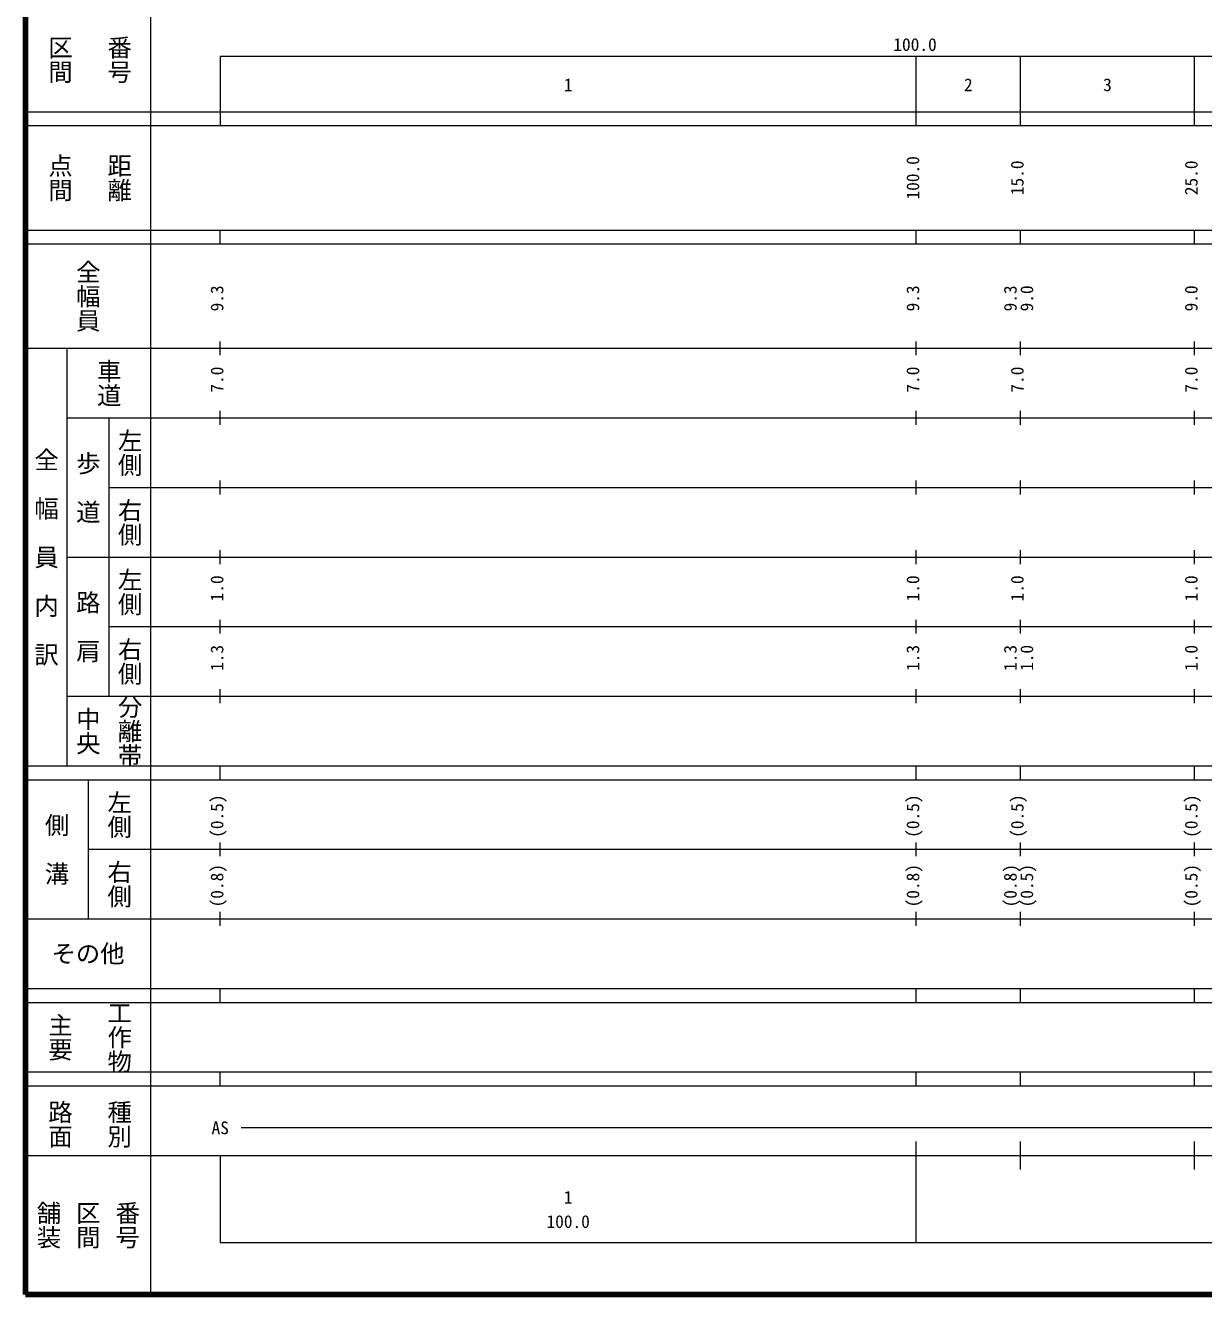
# Model space of a CAD drawing. Units: millimetres, scale not verified. Extents: x 40000 to 680000, y 20000 to 380000.
# Drawn here: x 40000 to 209316, y 20000 to 202409 of the extents above; entities that cross this region are included whole.
import ezdxf
from ezdxf.enums import TextEntityAlignment as Align

# ---------------------------------------------------------------- set-up
doc = ezdxf.new("R2010")
doc.units = ezdxf.units.MM
doc.header["$LTSCALE"] = 1000
doc.layers.add('M-TTL', color=2, linetype='Continuous', lineweight=140)
doc.layers.add('M-TTL-BAND', color=7, linetype='Continuous', lineweight=13)
doc.styles.add('@ＭＳ ゴシック', font='')
doc.styles.add('ＭＳ ゴシック', font='')
doc.styles.get('@ＭＳ ゴシック').set_extended_font_data('@MS Gothic')
doc.styles.get('ＭＳ ゴシック').set_extended_font_data('MS Gothic')

msp = doc.modelspace()

# ---------------------------------------------------------------- linework, layer by layer
at = {"layer": 'M-TTL'}
for p, q in [((40000, 379999.9), (40000, 20000)), ((40000, 20000), (679999.9, 20000))]:
    msp.add_line(p, q, dxfattribs=at)
at = {"layer": 'M-TTL-BAND'}
for p, q in [((58000, 369999.9), (58000, 20000)), ((68000, 197999.9), (578999.9, 197999.9)), ((68000, 197999.9), (68000, 187999.9)), ((168000, 188000), (168000, 198000)), ((183000, 188000), (183000, 198000)), ((208000, 188000), (208000, 198000)), ((40000, 189999.9), (578999.9, 189999.9)), ((40000, 187999.9), (578999.9, 187999.9)), ((40000, 172999.9), (578999.9, 172999.9)), ((68000, 170999.9), (68000, 172999.9)), ((168000, 171000), (168000, 173000)), ((183000, 171000), (183000, 173000)), ((208000, 171000), (208000, 173000)), ((40000, 170999.9), (578999.9, 170999.9)), ((68000, 154999.9), (68000, 156999.9)), ((168000, 155000), (168000, 157000)), ((183000, 155000), (183000, 157000)), ((208000, 155000), (208000, 157000)), ((40000, 155999.9), (578999.9, 155999.9)), ((46000, 95999.9), (46000, 155999.9)), ((46000, 145999.9), (578999.9, 145999.9)), ((52000, 145999.9), (52000, 105999.9)), ((68000, 144999.9), (68000, 146999.9)), ((168000, 145000), (168000, 147000)), ((183000, 145000), (183000, 147000)), ((208000, 145000), (208000, 147000)), ((68000, 134999.9), (68000, 136999.9)), ((168000, 135000), (168000, 137000)), ((183000, 135000), (183000, 137000)), ((208000, 135000), (208000, 137000)), ((52000, 135999.9), (578999.9, 135999.9)), ((46000, 125999.9), (578999.9, 125999.9)), ((68000, 124999.9), (68000, 126999.9)), ((168000, 125000), (168000, 127000)), ((183000, 125000), (183000, 127000)), ((208000, 125000), (208000, 127000)), ((68000, 114999.9), (68000, 116999.9)), ((168000, 115000), (168000, 117000)), ((183000, 115000), (183000, 117000)), ((208000, 115000), (208000, 117000)), ((52000, 115999.9), (578999.9, 115999.9)), ((46000, 105999.9), (578999.9, 105999.9)), ((68000, 104999.9), (68000, 106999.9)), ((168000, 105000), (168000, 107000)), ((183000, 105000), (183000, 107000)), ((208000, 105000), (208000, 107000)), ((40000, 95999.9), (578999.9, 95999.9)), ((68000, 93999.9), (68000, 95999.9)), ((168000, 94000), (168000, 96000)), ((183000, 94000), (183000, 96000)), ((208000, 94000), (208000, 96000)), ((40000, 93999.9), (578999.9, 93999.9)), ((49000, 93999.9), (49000, 74000)), ((49000, 83999.9), (578999.9, 83999.9)), ((68000, 82999.9), (68000, 84999.9)), ((168000, 83000), (168000, 85000)), ((183000, 83000), (183000, 85000)), ((208000, 83000), (208000, 85000)), ((68000, 73000), (68000, 75000)), ((168000, 73000), (168000, 75000)), ((183000, 73000), (183000, 75000)), ((208000, 73000), (208000, 75000)), ((40000, 74000), (578999.9, 74000)), ((40000, 64000), (578999.9, 64000)), ((68000, 62000), (68000, 64000)), ((168000, 62000), (168000, 64000)), ((183000, 62000), (183000, 64000)), ((208000, 62000), (208000, 64000)), ((40000, 62000), (578999.9, 62000)), ((40000, 52000), (578999.9, 52000)), ((68000, 50000), (68000, 52000)), ((168000, 50000), (168000, 52000)), ((183000, 50000), (183000, 52000)), ((208000, 50000), (208000, 52000)), ((40000, 50000), (578999.9, 50000)), ((71000, 44000), (564999.9, 44000)), ((168000, 27500), (168000, 42000)), ((183000, 38000), (183000, 42000)), ((208000, 38000), (208000, 42000)), ((40000, 40000), (578999.9, 40000)), ((68000, 40000), (68000, 27500)), ((68000, 27500), (578999.9, 27500))]:
    msp.add_line(p, q, dxfattribs=at)

# ---------------------------------------------------------------- texts
at = {"layer": 'M-TTL-BAND', "style": '@ＭＳ ゴシック'}
for s, p in [('番号', (53500, 197499.9)), ('区間', (45000, 197499.9)), ('点間', (45000, 180499.9)), ('距離', (53500, 180499.9)), ('全幅員', (49000, 163499.9)), ('車道', (52000, 150999.9)), ('左側', (55000, 140999.9)), ('全\u3000幅\u3000員\u3000内\u3000訳', (43000, 125999.9)), ('歩\u3000道', (49000, 135999.9)), ('右側', (55000, 130999.9)), ('左側', (55000, 120999.9)), ('路\u3000肩', (49000, 115999.9)), ('右側', (55000, 110999.9)), ('分離帯', (55000, 100999.9)), ('中央', (49000, 100999.9)), ('左側', (53500, 88999.9)), ('側\u3000溝', (44500, 83999.9)), ('右側', (53500, 78999.9)), ('主要', (45000, 57000)), ('工作物', (53500, 57000)), ('路面', (45000, 44499.9)), ('種別', (53500, 44499.9)), ('舗装', (43333.3, 30000)), ('区間', (49000, 30000)), ('番号', (54666.7, 30000))]:
    msp.add_text(s, height=2566, rotation=270, dxfattribs=at).set_placement(p, align=Align.MIDDLE_CENTER)
at = {"layer": 'M-TTL-BAND', "style": 'ＭＳ ゴシック'}
for s, p in [('100.0', (167844.3, 198194.6)), ('1', (118000, 192405)), ('2', (175500, 192405)), ('3', (195500, 192405)), ('AS', (68000, 42500)), ('1', (118000, 32523)), ('100.0', (118000, 29033))]:
    msp.add_text(s, height=1833, dxfattribs=at).set_placement(p, align=Align.BOTTOM_CENTER)
for s, p in [('100.0', (169000, 180500)), ('15.0', (184000, 180500)), ('25.0', (209000, 180500)), ('9.3', (69000, 163174)), ('9.3', (169000, 163174)), ('9.3', (183000, 163174)), ('9.0', (185370, 163174)), ('9.0', (209000, 163174)), ('7.0', (69000, 151500)), ('7.0', (169000, 151500)), ('7.0', (184000, 151500)), ('7.0', (209000, 151500)), ('1.0', (69000, 121500)), ('1.0', (169000, 121500)), ('1.0', (184000, 121500)), ('1.0', (209000, 121500)), ('1.3', (69000, 111500)), ('1.3', (169000, 111500)), ('1.3', (183000, 111500)), ('1.0', (185370, 111500)), ('1.0', (209000, 111500)), ('(0.5)', (69000, 88764)), ('(0.5)', (169000, 88764)), ('(0.5)', (184000, 88764)), ('(0.5)', (209000, 88764)), ('(0.8)', (69000, 78764)), ('(0.8)', (169000, 78764)), ('(0.8)', (183000, 78764)), ('(0.5)', (185370, 78764)), ('(0.5)', (209000, 78764))]:
    msp.add_text(s, height=1833, rotation=90, dxfattribs=at).set_placement(p, align=Align.BOTTOM_CENTER)
msp.add_text('その他', height=2566, dxfattribs=at).set_placement((49000, 69000), align=Align.MIDDLE_CENTER)

doc.saveas('drawing.dxf')
